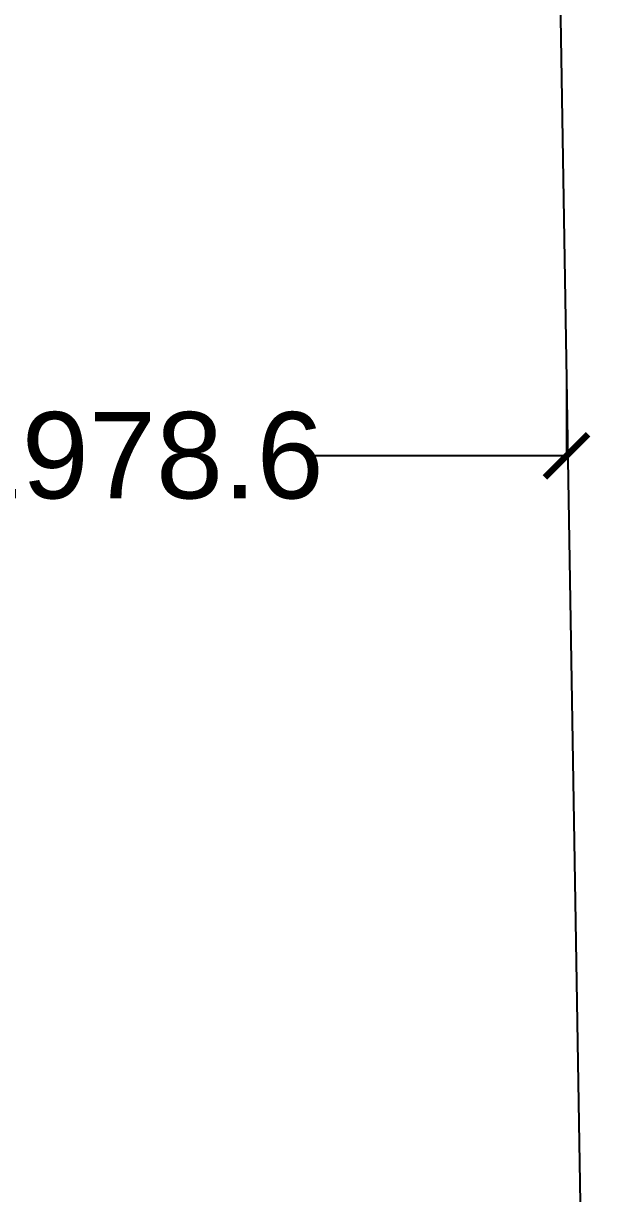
# Model space of a CAD drawing. Header units: millimetres. Extents: x 823088 to 974770, y -118861 to 5314.
# Drawn here: x 840720 to 842049, y -50391 to -47681 of the extents above; entities that cross this region are included whole.
import ezdxf

# ---------------------------------------------------------------- set-up
doc = ezdxf.new("R2010")
doc.units = ezdxf.units.MM
doc.header["$MEASUREMENT"] = 0
doc.styles.get("Standard").update_dxf_attribs({"font": 'arial.ttf'})
doc.dimstyles.new('bigdim', dxfattribs={"dimtxt": 200, "dimasz": 100, "dimexe": 0.18, "dimexo": 0.0625, "dimgap": 0.09, "dimtad": 0, "dimdec": 1, "dimzin": 0, "dimdsep": 46, "dimtxsty": 'Standard', "dimblk": 'ARCHTICK', "dimblk1": 'ARCHTICK', "dimblk2": 'ARCHTICK', "dimcen": 0.09, "dimadec": 0, "dimazin": 0, "dimtfac": 1, "dimtdec": 1, "dimtofl": 0, "dimtmove": 0, "dimatfit": 3, "dimfxl": 1, "dimtolj": 1, "dimtzin": 0, "dimarcsym": 0})

# ---------------------------------------------------------------- blocks, each defined once
blk = doc.blocks.new('_ArchTick')
at = {"color": 0, "linetype": 'ByBlock', "lineweight": 9, "const_width": 0.15}
blk.add_lwpolyline([(-0.5, -0.5), (0.5, 0.5)], dxfattribs=at)
blk = doc.blocks.new('*D68')
at = {"color": 0, "lineweight": -2, "transparency": 16777216}
for p, q in [((841977.1, -48491), (841977.1, -48682.7)), ((839998.5, -48623.5), (839998.5, -48682.7)), ((839998.5, -48682.5), (840582, -48682.5)), ((841977.1, -48682.5), (841393.5, -48682.5))]:
    blk.add_line(p, q, dxfattribs=at)
at = {"layer": 'Defpoints', "color": 0, "lineweight": 9, "transparency": 16777216}
for p in [(841977.1, -48491), (839998.5, -48623.4), (841977.1, -48682.5)]:
    blk.add_point(p, dxfattribs=at)
at = {"color": 0, "lineweight": -2, "transparency": 16777216, "xscale": 100, "yscale": 100, "zscale": 100, "rotation": 180}
blk.add_blockref('_ArchTick', (839998.5, -48682.5), dxfattribs=at)
at = {"color": 0, "lineweight": -2, "transparency": 16777216, "xscale": 100, "yscale": 100, "zscale": 100}
blk.add_blockref('_ArchTick', (841977.1, -48682.5), dxfattribs=at)
at = {"color": 0, "lineweight": 9, "transparency": 16777216, "insert": (840987.8, -48682.5), "char_height": 200, "attachment_point": 5}
blk.add_mtext('\\A1;1978.6', dxfattribs=at)

msp = doc.modelspace()

# ---------------------------------------------------------------- linework, layer by layer
at = {"color": 5, "lineweight": 25}
msp.add_lwpolyline([(841701.02, -31854.1), (842227.4, -63574.53), (827627.4, -63574.53), (824190.77, -32490.04)], close=True, dxfattribs=at)

# ---------------------------------------------------------------- dimensions: what is measured, and where the dimension line sits
at = {"color": 8, "lineweight": 9}
dim = msp.add_linear_dim(base=(841977.1, -48682.5), p1=(839998.47, -48623.43), p2=(841977.1, -48490.97), dimstyle='bigdim', dxfattribs=at)
dim.commit()
dim.dimension.update_dxf_attribs({"geometry": '*D68', "text_midpoint": (840987.78, -48682.5)})

doc.saveas('drawing.dxf')
